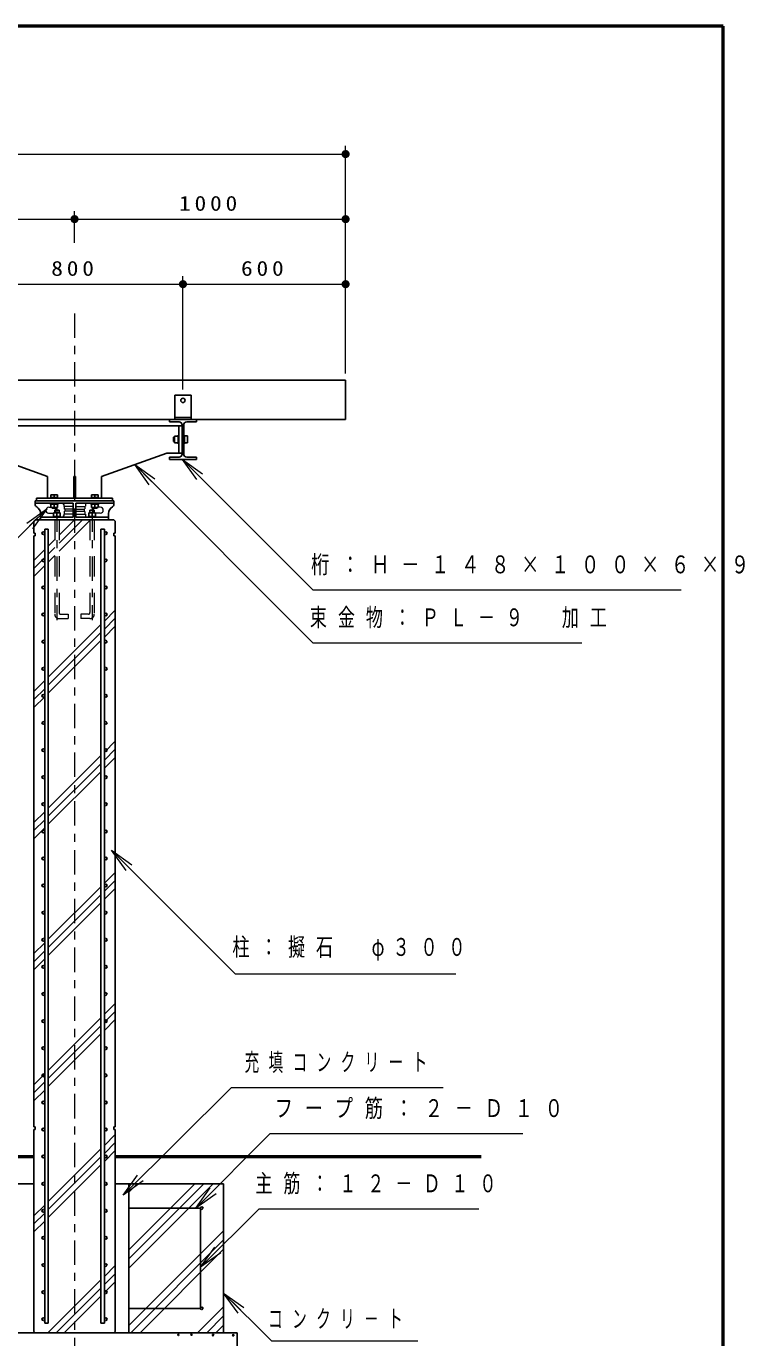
# Model space of a CAD drawing. Units: millimetres on the paper, scale 1:30. Extents: x -365 to 3, y -5 to 257.
# Drawn here: x -85.7 to 2.7, y 95.7 to 257 of the extents above; entities that cross this region are included whole.
import ezdxf

# ---------------------------------------------------------------- set-up
doc = ezdxf.new("R2010")
doc.units = ezdxf.units.MM
doc.linetypes.add('USER1', pattern=[4.5, 2.5, -2])
doc.linetypes.add('USER2', pattern=[6, 3, -1, 1, -1])
doc.layers.add('LY_1', color=7, linetype='Continuous', lineweight=25)
doc.layers.add('LY_3', color=7, linetype='Continuous', lineweight=13)
doc.styles.add('ＭＳ ゴシック', font='')
doc.styles.get('ＭＳ ゴシック').set_extended_font_data('MS Gothic')

# ---------------------------------------------------------------- blocks, each defined once
blk = doc.blocks.new('filled_dot')
at = {"color": 0, "linetype": 'Continuous', "lineweight": -2, "const_width": 1.25}
blk.add_lwpolyline([(-0.625, 0, 1), (0.625, 0, 1)], format="xyb", close=True, dxfattribs=at)

msp = doc.modelspace()

# ---------------------------------------------------------------- linework, layer by layer
at = {"layer": 'LY_1', "lineweight": 13}
for p, q in [((-46.416, 214.311), (-46.416, 242.276)), ((-146.416, 241.276), (-46.416, 241.276)), ((-79.749, 230.35), (-79.749, 234.276)), ((-146.416, 233.276), (-79.749, 233.276)), ((-79.749, 233.276), (-46.416, 233.276)), ((-66.416, 212.311), (-66.416, 226.276)), ((-46.416, 214.311), (-46.416, 226.276)), ((-93.083, 225.276), (-66.416, 225.276)), ((-66.416, 225.276), (-46.416, 225.276)), ((-64.713, 201.237), (-66.481, 203.711)), ((-66.481, 203.711), (-64.006, 201.944)), ((-66.481, 203.711), (-64.36, 201.59)), ((-70.584, 200.61), (-72.351, 203.085)), ((-72.351, 203.085), (-69.876, 201.317)), ((-72.351, 203.085), (-70.23, 200.963)), ((-85.624, 195.897), (-83.149, 197.665)), ((-83.149, 197.665), (-85.27, 195.544)), ((-83.149, 197.665), (-84.916, 195.19)), ((-81.649, 194.405), (-79.743, 196.311)), ((-81.649, 193.415), (-78.753, 196.311)), ((-81.649, 192.425), (-77.849, 196.225)), ((-82.983, 193.072), (-82.183, 193.872)), ((-84.749, 191.305), (-83.416, 192.638)), ((-82.983, 192.082), (-82.183, 192.882)), ((-84.749, 190.315), (-83.416, 191.649)), ((-84.749, 189.325), (-83.416, 190.659)), ((-82.983, 191.092), (-82.183, 191.892)), ((-76.083, 183.85), (-74.749, 185.183)), ((-76.083, 182.86), (-74.749, 184.193)), ((-82.983, 176.95), (-76.516, 183.416)), ((-82.983, 175.96), (-76.516, 182.427)), ((-76.083, 181.87), (-74.749, 183.203)), ((-82.983, 174.97), (-76.516, 181.437)), ((-84.749, 175.183), (-83.416, 176.516)), ((-84.749, 174.193), (-83.416, 175.527)), ((-84.749, 173.203), (-83.416, 174.537)), ((-76.083, 167.728), (-74.749, 169.061)), ((-76.083, 166.738), (-74.749, 168.071)), ((-82.983, 160.828), (-76.516, 167.294)), ((-82.983, 159.838), (-76.516, 166.304)), ((-76.083, 165.748), (-74.749, 167.081)), ((-82.983, 158.848), (-76.516, 165.315)), ((-84.749, 159.061), (-83.416, 160.394)), ((-84.749, 158.071), (-83.416, 159.404)), ((-84.749, 157.081), (-83.416, 158.415)), ((-73.415, 153.175), (-75.182, 155.65)), ((-75.182, 155.65), (-72.708, 153.882)), ((-75.182, 155.65), (-73.061, 153.529)), ((-76.083, 151.606), (-74.749, 152.939)), ((-76.083, 150.616), (-74.749, 151.949)), ((-82.983, 144.706), (-76.516, 151.172)), ((-82.983, 143.716), (-76.516, 150.182)), ((-76.083, 149.626), (-74.749, 150.959)), ((-82.983, 142.726), (-76.516, 149.192)), ((-84.749, 142.939), (-83.416, 144.272)), ((-84.749, 141.949), (-83.416, 143.282)), ((-84.749, 140.959), (-83.416, 142.292)), ((-76.083, 135.484), (-74.749, 136.817)), ((-76.083, 134.494), (-74.749, 135.827)), ((-82.983, 128.584), (-76.516, 135.05)), ((-82.983, 127.594), (-76.516, 134.06)), ((-76.083, 133.504), (-74.749, 134.837)), ((-82.983, 126.604), (-76.516, 133.07)), ((-84.749, 126.817), (-83.416, 128.15)), ((-84.749, 125.827), (-83.416, 127.16)), ((-84.749, 124.837), (-83.416, 126.17)), ((-76.083, 119.362), (-74.749, 120.695)), ((-76.083, 118.372), (-74.749, 119.705)), ((-82.983, 112.462), (-76.516, 118.928)), ((-82.983, 111.472), (-76.516, 117.938)), ((-76.083, 117.382), (-74.749, 118.715)), ((-82.983, 110.482), (-76.516, 116.948)), ((-73.78, 113.245), (-72.005, 115.714)), ((-73.78, 113.245), (-71.652, 115.36)), ((-71.3, 115.005), (-73.78, 113.245)), ((-73.083, 113.594), (-72.031, 114.645)), ((-73.083, 106.522), (-64.96, 114.645)), ((-73.083, 105.391), (-63.829, 114.645)), ((-73.083, 104.26), (-62.698, 114.645)), ((-64.822, 111.645), (-63.058, 114.122)), ((-64.822, 111.645), (-62.704, 113.769)), ((-62.35, 113.416), (-64.822, 111.645)), ((-84.749, 110.695), (-83.416, 112.028)), ((-84.749, 109.705), (-83.416, 111.038)), ((-84.749, 108.715), (-83.416, 110.048)), ((-73.083, 97.189), (-61.416, 108.856)), ((-72.829, 96.311), (-61.416, 107.724)), ((-71.697, 96.311), (-61.416, 106.593)), ((-64.249, 104.375), (-62.482, 106.85)), ((-64.249, 104.375), (-62.128, 106.496)), ((-61.774, 106.142), (-64.249, 104.375)), ((-76.083, 103.24), (-74.749, 104.573)), ((-76.083, 102.25), (-74.749, 103.583)), ((-83.011, 96.311), (-76.516, 102.806)), ((-82.021, 96.311), (-76.516, 101.816)), ((-76.083, 101.26), (-74.749, 102.593)), ((-81.031, 96.311), (-76.516, 100.826)), ((-59.645, 98.727), (-61.416, 101.2)), ((-61.416, 101.2), (-58.939, 99.435)), ((-61.416, 101.2), (-59.292, 99.081)), ((-64.626, 96.311), (-61.416, 99.522)), ((-63.495, 96.311), (-61.416, 98.39)), ((-62.363, 96.311), (-61.416, 97.259))]:
    msp.add_line(p, q, dxfattribs=at)
at = {"layer": 'LY_1', "linetype": 'USER2', "lineweight": 13}
for p, q in [((-79.749, 221.682), (-79.749, 89.39)), ((-81.916, 197.801), (-81.916, 183.947)), ((-77.583, 197.801), (-77.583, 183.947))]:
    msp.add_line(p, q, dxfattribs=at)
at = {"layer": 'LY_1', "color": 40}
for p, q in [((-146.416, 213.478), (-46.416, 213.478)), ((-46.416, 213.478), (-46.416, 208.645)), ((-146.416, 208.645), (-46.416, 208.645))]:
    msp.add_line(p, q, dxfattribs=at)
at = {"layer": 'LY_1'}
for p, q in [((-65.416, 211.645), (-67.416, 211.645)), ((-67.416, 211.645), (-67.416, 208.645)), ((-65.416, 211.645), (-65.416, 208.645)), ((-64.749, 208.645), (-68.083, 208.645)), ((-68.083, 208.645), (-68.083, 208.345)), ((-68.083, 208.345), (-66.883, 208.345)), ((-65.416, 208.878), (-67.416, 208.878)), ((-64.749, 208.345), (-65.949, 208.345)), ((-64.749, 208.645), (-64.749, 208.345)), ((-92.983, 207.845), (-66.516, 207.845)), ((-67.436, 206.578), (-67.003, 206.578)), ((-67.436, 206.578), (-67.436, 205.778)), ((-67.003, 206.711), (-67.003, 205.645)), ((-67.003, 206.711), (-66.916, 206.711)), ((-66.916, 207.845), (-66.916, 204.511)), ((-66.516, 207.978), (-66.516, 204.378)), ((-66.316, 207.978), (-66.316, 204.378)), ((-66.229, 206.711), (-66.316, 206.711)), ((-66.229, 205.645), (-66.229, 206.711)), ((-66.229, 206.611), (-65.863, 206.611)), ((-65.863, 205.745), (-65.863, 206.611)), ((-67.563, 206.445), (-67.436, 206.445)), ((-67.563, 205.911), (-67.563, 206.445)), ((-67.563, 205.911), (-67.436, 205.911)), ((-67.436, 205.778), (-67.003, 205.778)), ((-67.003, 205.645), (-66.916, 205.645)), ((-66.229, 205.645), (-66.316, 205.645)), ((-66.229, 205.745), (-65.863, 205.745)), ((-83.083, 201.611), (-91.083, 204.511)), ((-76.416, 201.611), (-68.416, 204.511)), ((-66.516, 204.511), (-68.416, 204.511)), ((-66.883, 204.011), (-68.083, 204.011)), ((-68.083, 204.011), (-68.083, 203.711)), ((-64.749, 203.711), (-68.083, 203.711)), ((-64.749, 204.011), (-65.949, 204.011)), ((-64.749, 204.011), (-64.749, 203.711)), ((-83.083, 201.611), (-83.083, 198.945)), ((-79.849, 201.611), (-79.849, 198.945)), ((-79.849, 201.611), (-79.649, 201.611)), ((-79.649, 201.611), (-79.649, 198.945)), ((-76.416, 201.611), (-76.416, 198.945)), ((-84.583, 198.645), (-74.916, 198.645)), ((-84.416, 198.945), (-84.416, 198.645)), ((-84.416, 198.945), (-75.083, 198.945)), ((-75.083, 198.945), (-75.083, 198.645)), ((-84.583, 196.31), (-84.749, 196.144)), ((-84.749, 196.144), (-84.749, 194.644)), ((-74.916, 196.31), (-84.583, 196.31)), ((-74.749, 196.144), (-74.916, 196.31)), ((-74.749, 196.144), (-74.749, 194.644)), ((-84.583, 194.644), (-84.749, 194.644)), ((-84.583, 194.31), (-84.749, 194.31)), ((-84.749, 194.31), (-84.749, 121.644)), ((-84.583, 194.644), (-84.583, 194.31)), ((-82.983, 195.144), (-83.416, 195.144)), ((-83.416, 195.144), (-83.416, 97.478)), ((-82.983, 195.144), (-82.983, 97.478)), ((-76.516, 195.144), (-76.516, 97.478)), ((-76.516, 195.144), (-76.083, 195.144)), ((-76.083, 195.144), (-76.083, 97.478)), ((-74.916, 194.644), (-74.916, 194.31)), ((-74.916, 194.644), (-74.749, 194.644)), ((-74.916, 194.31), (-74.749, 194.31)), ((-74.749, 194.31), (-74.749, 121.644)), ((-84.583, 121.644), (-84.749, 121.644)), ((-84.749, 121.311), (-84.749, 96.478)), ((-84.583, 121.311), (-84.749, 121.311)), ((-84.583, 121.644), (-84.583, 121.311)), ((-74.916, 121.644), (-74.916, 121.311)), ((-74.916, 121.644), (-74.749, 121.644)), ((-74.916, 121.311), (-74.749, 121.311)), ((-74.749, 121.311), (-74.749, 96.478)), ((-98.082, 114.645), (-84.749, 114.645)), ((-74.749, 114.645), (-61.416, 114.645)), ((-73.083, 114.645), (-73.083, 96.311)), ((-61.416, 114.645), (-61.416, 96.311)), ((-64.249, 111.645), (-73.083, 111.645)), ((-64.249, 111.645), (-64.249, 99.311)), ((-64.249, 99.311), (-73.083, 99.311)), ((-82.983, 97.478), (-83.416, 97.478)), ((-76.516, 97.478), (-76.083, 97.478)), ((-99.749, 96.311), (-59.75, 96.311)), ((-84.749, 96.478), (-84.583, 96.311)), ((-84.749, 96.311), (-74.749, 96.311)), ((-74.916, 96.311), (-84.583, 96.311)), ((-74.916, 96.311), (-74.749, 96.478)), ((-59.749, 96.311), (-59.749, 91.311))]:
    msp.add_line(p, q, dxfattribs=at)
at = {"layer": 'LY_1', "color": 1}
for p, q in [((-84.583, 198.644), (-74.916, 198.644)), ((-84.583, 198.644), (-84.583, 198.17)), ((-82.749, 199.05), (-81.749, 199.05)), ((-82.749, 199.05), (-82.749, 198.944)), ((-82.649, 199.384), (-82.649, 199.05)), ((-82.649, 199.384), (-81.849, 199.384)), ((-82.249, 199.384), (-82.249, 199.05)), ((-81.849, 199.384), (-81.849, 199.05)), ((-81.749, 199.05), (-81.749, 198.944)), ((-76.749, 199.05), (-77.749, 199.05)), ((-77.749, 199.05), (-77.749, 198.944)), ((-77.649, 199.384), (-77.649, 199.05)), ((-76.849, 199.384), (-77.649, 199.384)), ((-77.249, 199.384), (-77.249, 199.05)), ((-76.849, 199.384), (-76.849, 199.05)), ((-76.749, 199.05), (-76.749, 198.944)), ((-74.916, 198.644), (-74.916, 198.17)), ((-84.583, 198.344), (-79.899, 198.344)), ((-83.916, 197.077), (-83.916, 196.31)), ((-82.749, 198.237), (-82.749, 198.344)), ((-82.749, 198.237), (-81.749, 198.237)), ((-82.649, 197.804), (-82.649, 198.237)), ((-82.649, 197.804), (-81.849, 197.804)), ((-82.516, 197.717), (-82.516, 197.804)), ((-82.516, 197.717), (-81.983, 197.717)), ((-82.316, 197.15), (-82.316, 196.717)), ((-82.316, 197.15), (-81.516, 197.15)), ((-82.249, 197.804), (-82.249, 198.237)), ((-81.649, 197.477), (-82.183, 197.477)), ((-82.183, 197.477), (-82.183, 197.15)), ((-81.983, 197.717), (-81.983, 197.804)), ((-81.916, 197.15), (-81.916, 196.717)), ((-81.849, 197.804), (-81.849, 198.237)), ((-81.749, 198.237), (-81.749, 198.344)), ((-81.649, 197.477), (-81.649, 197.15)), ((-81.516, 197.15), (-81.516, 196.717)), ((-79.899, 198.344), (-79.899, 196.61)), ((-74.916, 198.344), (-79.599, 198.344)), ((-79.599, 198.344), (-79.599, 196.61)), ((-77.183, 197.15), (-77.983, 197.15)), ((-77.983, 197.15), (-77.983, 196.717)), ((-77.849, 197.477), (-77.849, 197.15)), ((-77.849, 197.477), (-77.316, 197.477)), ((-77.749, 198.237), (-77.749, 198.344)), ((-76.749, 198.237), (-77.749, 198.237)), ((-77.649, 197.804), (-77.649, 198.237)), ((-76.849, 197.804), (-77.649, 197.804)), ((-77.583, 197.15), (-77.583, 196.717)), ((-77.516, 197.717), (-77.516, 197.804)), ((-76.983, 197.717), (-77.516, 197.717)), ((-77.316, 197.477), (-77.316, 197.15)), ((-77.249, 197.804), (-77.249, 198.237)), ((-77.183, 197.15), (-77.183, 196.717)), ((-76.983, 197.717), (-76.983, 197.804)), ((-76.849, 197.804), (-76.849, 198.237)), ((-76.749, 198.237), (-76.749, 198.344)), ((-75.583, 197.077), (-75.583, 196.31)), ((-83.916, 196.61), (-79.899, 196.61)), ((-83.916, 196.31), (-75.583, 196.31)), ((-82.416, 196.717), (-82.416, 196.61)), ((-82.416, 196.717), (-81.416, 196.717)), ((-81.416, 196.717), (-81.416, 196.61)), ((-75.583, 196.61), (-79.599, 196.61)), ((-77.083, 196.717), (-78.083, 196.717)), ((-78.083, 196.717), (-78.083, 196.61)), ((-77.083, 196.717), (-77.083, 196.61))]:
    msp.add_line(p, q, dxfattribs=at)
at = {"layer": 'LY_1', "color": 1, "lineweight": 13}
for p, q in [((-82.916, 197.844), (-82.649, 197.844)), ((-82.916, 197.11), (-82.416, 197.11)), ((-81.083, 198.177), (-81.083, 197.977)), ((-81.016, 197.944), (-81.083, 197.977)), ((-81.083, 196.977), (-81.016, 197.01)), ((-81.083, 196.977), (-81.083, 196.777)), ((-81.016, 197.944), (-81.016, 197.644)), ((-79.899, 197.944), (-81.016, 197.944)), ((-80.949, 197.61), (-81.016, 197.644)), ((-81.016, 197.31), (-80.949, 197.344)), ((-81.016, 197.31), (-81.016, 197.01)), ((-79.899, 197.01), (-81.016, 197.01)), ((-80.949, 197.61), (-80.949, 197.344)), ((-79.899, 197.61), (-80.949, 197.61)), ((-79.899, 197.344), (-80.949, 197.344)), ((-79.666, 197.61), (-79.833, 197.61)), ((-79.599, 197.944), (-78.483, 197.944)), ((-79.599, 197.61), (-78.549, 197.61)), ((-79.599, 197.344), (-78.549, 197.344)), ((-79.599, 197.01), (-78.483, 197.01)), ((-78.549, 197.61), (-78.483, 197.644)), ((-78.549, 197.61), (-78.549, 197.344)), ((-78.483, 197.31), (-78.549, 197.344)), ((-78.483, 197.944), (-78.416, 197.977)), ((-78.483, 197.944), (-78.483, 197.644)), ((-78.483, 197.31), (-78.483, 197.01)), ((-78.416, 196.977), (-78.483, 197.01)), ((-78.416, 198.177), (-78.416, 197.977)), ((-78.416, 196.977), (-78.416, 196.777)), ((-76.583, 197.11), (-77.083, 197.11)), ((-76.583, 197.844), (-76.849, 197.844))]:
    msp.add_line(p, q, dxfattribs=at)
at = {"layer": 'LY_1', "linetype": 'USER1', "lineweight": 13}
for p, q in [((-77.316, 197.477), (-77.849, 197.477)), ((-82.183, 196.31), (-82.183, 184.677)), ((-81.649, 196.31), (-81.649, 184.877)), ((-77.849, 196.31), (-77.849, 184.877)), ((-77.316, 196.31), (-77.316, 184.677)), ((-81.649, 184.144), (-80.516, 184.144)), ((-81.449, 184.677), (-80.516, 184.677)), ((-80.516, 184.677), (-80.516, 184.144)), ((-78.049, 184.677), (-78.983, 184.677)), ((-78.983, 184.677), (-78.983, 184.144)), ((-77.849, 184.144), (-78.983, 184.144))]:
    msp.add_line(p, q, dxfattribs=at)
at = {"layer": 'LY_1', "lineweight": 50}
for p, q in [((-146.416, 117.978), (-84.749, 117.978)), ((-74.749, 117.978), (-29.749, 117.978))]:
    msp.add_line(p, q, dxfattribs=at)
at = {"layer": 'LY_1', "lineweight": 13}
for points in [[(-66.481, 203.711), (-50.464, 187.694), (-5.162, 187.694)], [(-72.351, 203.085), (-50.449, 181.182), (-17.347, 181.182)], [(-83.149, 197.665), (-95.144, 185.67), (-122.486, 185.67)], [(-75.182, 155.65), (-59.997, 140.465), (-32.847, 140.465)], [(-73.78, 113.245), (-60.459, 126.483), (-34.425, 126.483)], [(-64.822, 111.645), (-55.676, 120.814), (-24.621, 120.814)], [(-64.249, 104.375), (-57.061, 111.563), (-30.053, 111.563)], [(-61.416, 101.2), (-55.525, 95.324), (-37.525, 95.324)]]:
    msp.add_lwpolyline(points, dxfattribs=at)
at = {"layer": 'LY_1'}
for centre, radius in [((-66.416, 210.978), 0.267), ((-83.583, 194.644), 0.167), ((-75.916, 194.644), 0.167), ((-83.583, 191.31), 0.167), ((-75.916, 191.31), 0.167), ((-83.583, 187.977), 0.167), ((-75.916, 187.977), 0.167), ((-83.583, 184.644), 0.167), ((-75.916, 184.644), 0.167), ((-83.583, 181.311), 0.167), ((-75.916, 181.311), 0.167), ((-83.583, 177.977), 0.167), ((-75.916, 177.977), 0.167), ((-83.583, 174.644), 0.167), ((-75.916, 174.644), 0.167), ((-83.583, 171.311), 0.167), ((-75.916, 171.311), 0.167), ((-83.583, 167.977), 0.167), ((-75.916, 167.977), 0.167), ((-83.583, 164.644), 0.167), ((-75.916, 164.644), 0.167), ((-83.583, 161.311), 0.167), ((-75.916, 161.311), 0.167), ((-83.583, 157.977), 0.167), ((-75.916, 157.977), 0.167), ((-83.583, 154.644), 0.167), ((-75.916, 154.644), 0.167), ((-83.583, 151.311), 0.167), ((-75.916, 151.311), 0.167), ((-83.583, 147.978), 0.167), ((-75.916, 147.978), 0.167), ((-83.583, 144.644), 0.167), ((-75.916, 144.644), 0.167), ((-83.583, 141.311), 0.167), ((-75.916, 141.311), 0.167), ((-83.583, 137.978), 0.167), ((-75.916, 137.978), 0.167), ((-83.583, 134.644), 0.167), ((-75.916, 134.644), 0.167), ((-83.583, 131.311), 0.167), ((-75.916, 131.311), 0.167), ((-83.583, 127.978), 0.167), ((-75.916, 127.978), 0.167), ((-83.583, 124.644), 0.167), ((-75.916, 124.644), 0.167), ((-83.583, 121.311), 0.167), ((-75.916, 121.311), 0.167), ((-83.583, 117.978), 0.167), ((-75.916, 117.978), 0.167), ((-83.583, 114.645), 0.167), ((-75.916, 114.645), 0.167), ((-83.583, 111.311), 0.167), ((-75.916, 111.311), 0.167), ((-64.099, 111.645), 0.15), ((-83.583, 107.978), 0.167), ((-75.916, 107.978), 0.167), ((-83.583, 104.645), 0.167), ((-75.916, 104.645), 0.167), ((-83.583, 101.311), 0.167), ((-75.916, 101.311), 0.167), ((-64.099, 99.311), 0.15), ((-83.583, 97.978), 0.167), ((-75.916, 97.978), 0.167), ((-66.984, 96.059), 0.0833), ((-65.367, 96.085), 0.0833), ((-62.705, 96.024), 0.0833), ((-60.235, 96.015), 0.0833)]:
    msp.add_circle(centre, radius, dxfattribs=at)
for centre, start, end in [((-66.883, 207.978), 0, 89.99998), ((-65.949, 207.978), 89.99998, 179.99996), ((-66.883, 204.378), 270.00002, 0), ((-65.949, 204.378), 179.99996, 269.99995)]:
    msp.add_arc(centre, 0.367, start, end, dxfattribs=at)
at = {"layer": 'LY_1', "color": 1}
for centre, radius, start, end in [((-84.249, 198.17), 0.333, 180, 242.74229), ((-84.813, 197.077), 0.897, 0, 62.74229), ((-74.686, 197.077), 0.897, 117.25771, 179.99999), ((-75.249, 198.17), 0.333, 297.25771, 0)]:
    msp.add_arc(centre, radius, start, end, dxfattribs=at)
at = {"layer": 'LY_1', "color": 1, "lineweight": 13}
for centre, radius, start, end in [((-82.916, 197.477), 0.367, 90.00001, 267.3386), ((-82.416, 197.477), 0.367, 270, 40.88696), ((-81.249, 198.177), 0.167, 0, 90), ((-78.249, 198.177), 0.167, 89.99999, 180), ((-77.083, 197.477), 0.367, 139.11303, 270), ((-76.583, 197.477), 0.367, 270, 90), ((-81.249, 196.777), 0.167, 270, 0), ((-78.249, 196.777), 0.167, 179.99999, 270)]:
    msp.add_arc(centre, radius, start, end, dxfattribs=at)
at = {"layer": 'LY_1', "linetype": 'USER1', "lineweight": 13}
for centre, radius, start, end in [((-81.649, 184.677), 0.533, 180, 270), ((-81.449, 184.877), 0.2, 180, 270), ((-78.049, 184.877), 0.2, 270, 0), ((-77.849, 184.677), 0.533, 270, 0)]:
    msp.add_arc(centre, radius, start, end, dxfattribs=at)
at = {"layer": 'LY_3', "lineweight": 50}
for p, q in [((0, 257), (-365, 257)), ((0, 0), (0, 257))]:
    msp.add_line(p, q, dxfattribs=at)

# ---------------------------------------------------------------- block references
at = {"layer": 'LY_1', "lineweight": 13, "xscale": 0.4, "yscale": 0.4, "rotation": 180}
for p in [(-46.416, 241.276), (-79.749, 233.276), (-46.416, 233.276), (-66.416, 225.276), (-46.416, 225.276)]:
    msp.add_blockref('filled_dot', p, dxfattribs=at)

# ---------------------------------------------------------------- texts
at = {"layer": 'LY_1', "style": 'ＭＳ ゴシック'}
for s, insert, char_height, attachment_point in [('\\T1.33;\\W1.15;1000', (-63.083, 234.276), 1.833, 8), ('\\T1.33;\\W1.15;800', (-79.749, 226.276), 1.833, 8), ('\\T1.33;\\W1.15;600', (-56.416, 226.276), 1.833, 8), ('\\T1.64;\\W0.75;桁：Ｈ－１４８×１００×６×９', (-50.662, 190.694), 2.199, 4), ('\\T1.64;\\W0.7;束金物：ＰＬ－９\u3000加工', (-50.815, 184.182), 2.199, 4), ('\\T1.63;\\W0.7;柱：擬石\u3000φ３００', (-60.336, 143.465), 2.199, 4), ('\\T1.64;\\W0.6;充填コンクリート', (-58.842, 129.483), 2.199, 4), ('\\T1.64;\\W0.75;フープ筋：２－Ｄ１０', (-55.136, 123.814), 2.199, 4), ('\\T1.64;\\W0.7;主筋：１２－Ｄ１０', (-57.517, 114.563), 2.199, 4), ('\\T1.64;\\W0.6;コンクリ－ト', (-55.942, 97.974), 2.199, 4)]:
    msp.add_mtext(s, dxfattribs=dict(at, insert=insert, char_height=char_height, attachment_point=attachment_point))

doc.saveas('drawing.dxf')
